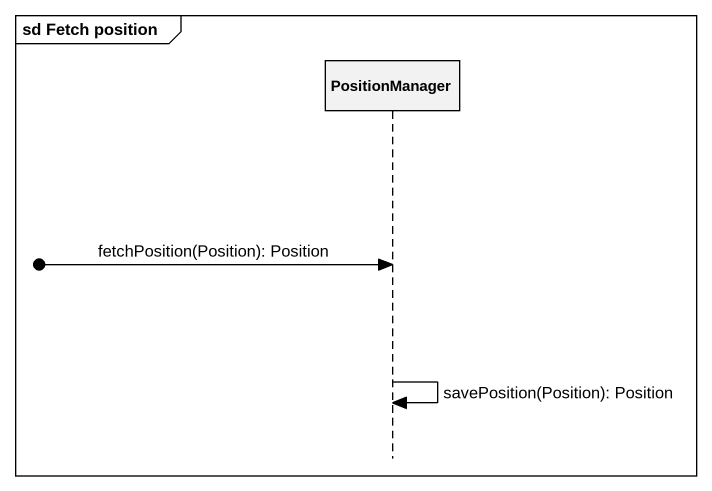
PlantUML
@startuml
mainframe sd Fetch position
hide footbox
participant PositionManager

[o-> PositionManager : fetchPosition(Position): Position
PositionManager -> PositionManager : savePosition(Position): Position
@enduml
